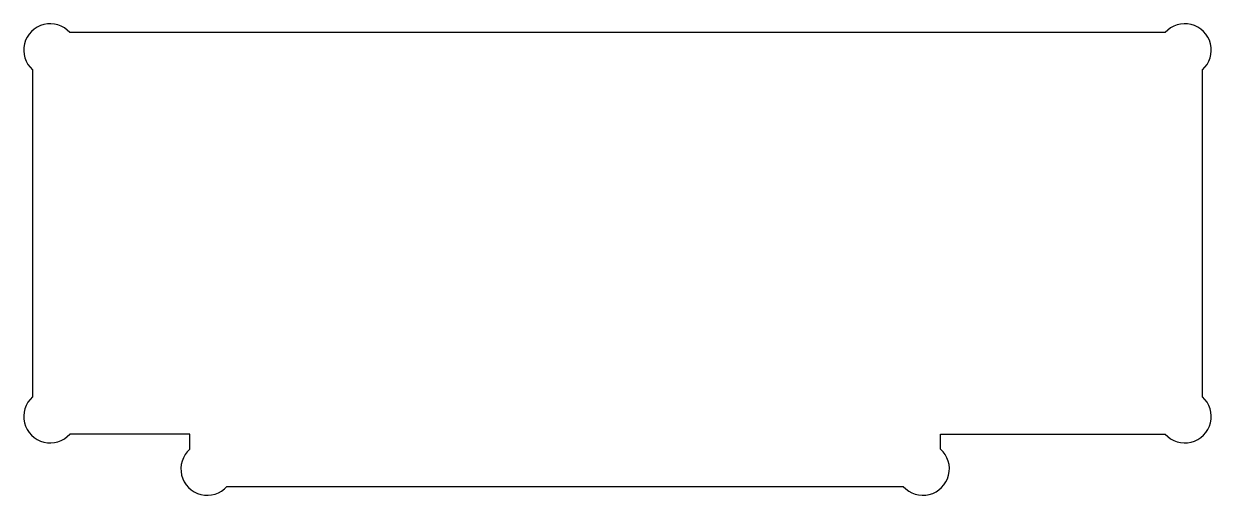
# Model space of a CAD drawing. Header units: millimetres. Extents: x -0.5 to 67.5, y -0.5 to 26.5.
import ezdxf

# ---------------------------------------------------------------- set-up
doc = ezdxf.new("R2010")
doc.units = ezdxf.units.MM
doc.layers.get('0').update_dxf_attribs({"linetype": 'CONTINUOUS', "true_color": 0x000000})

msp = doc.modelspace()

# ---------------------------------------------------------------- linework, layer by layer
for p, q in [((64.869, 26), (2.131, 26)), ((0, 23.869), (0, 5.131)), ((67, 5.131), (67, 23.869)), ((9, 3), (2.131, 3)), ((9, 2.131), (9, 3)), ((52, 2.131), (52, 3)), ((52, 3), (64.869, 3)), ((11.131, 0), (49.869, 0))]:
    msp.add_line(p, q)
for centre, start, end in [((1, 25), 41.47182, 228.52818), ((66, 25), 311.47182, 138.52818), ((1, 4), 131.47182, 318.52818), ((66, 4), 221.47182, 48.52818), ((10, 1), 131.47182, 318.52818), ((51, 1), 221.47182, 48.52818)]:
    msp.add_arc(centre, 1.51, start, end)

doc.saveas('drawing.dxf')
